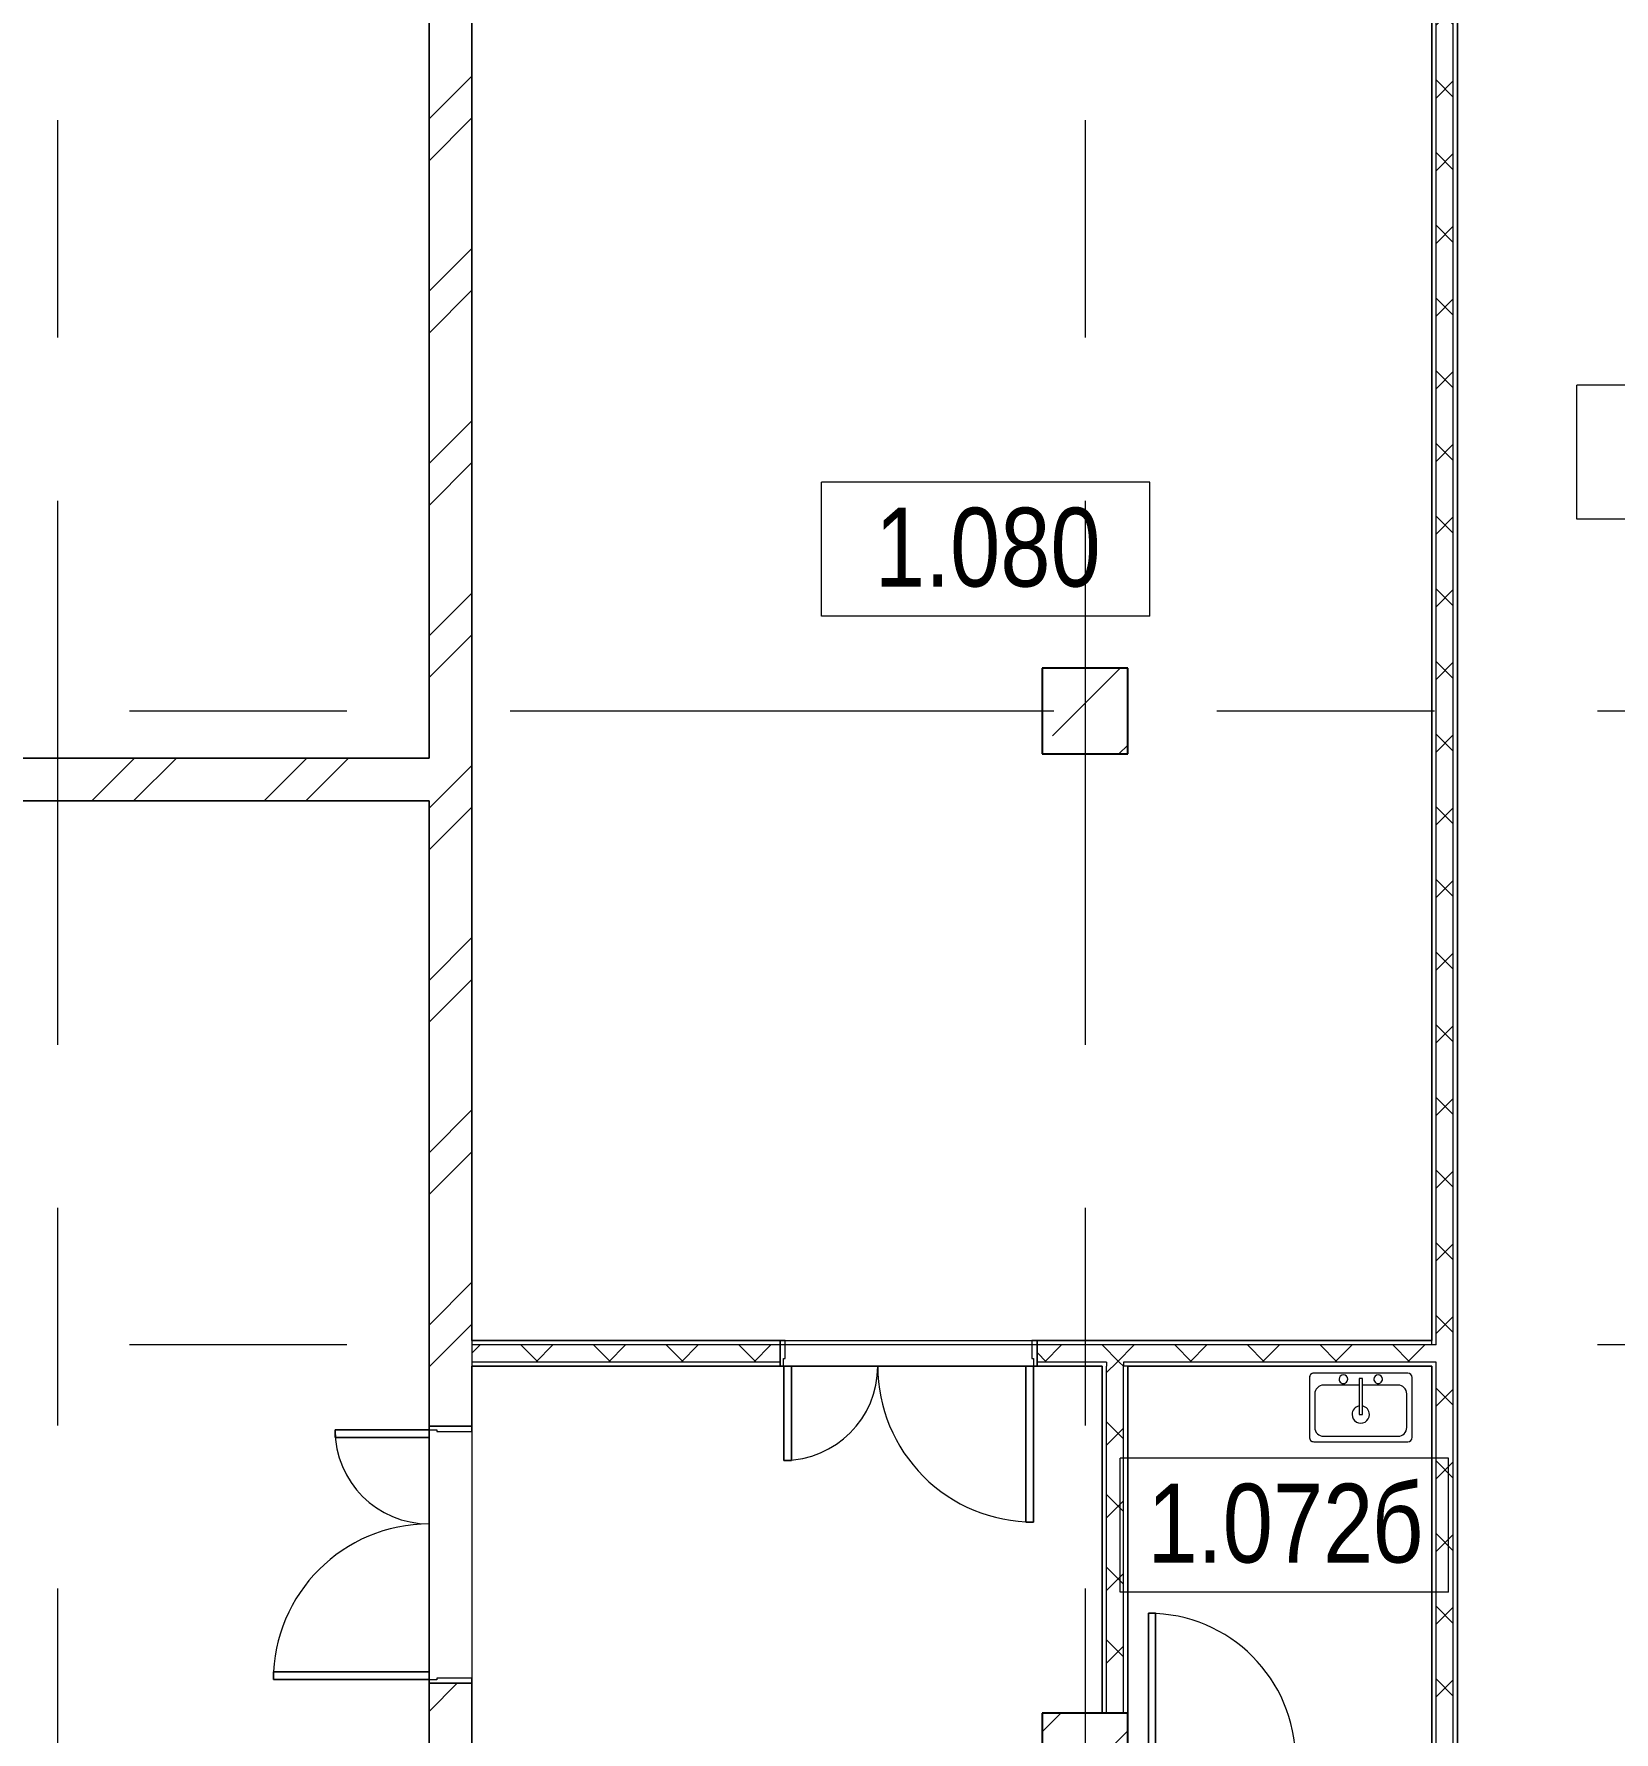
# Model space of a CAD drawing. Header units: millimetres. Extents: x 46431 to 216095, y -43515 to 31605.
# Drawn here: x 65794 to 75021, y -15743 to -5830 of the extents above; entities that cross this region are included whole.
import ezdxf

# ---------------------------------------------------------------- set-up
doc = ezdxf.new("R2010")
doc.units = ezdxf.units.MM
doc.linetypes.add('Осевые', pattern=[6350, 1270, -952.5, 3175, -952.5])
for name, color, linetype, lineweight in [('Двери', 7, 'Continuous', 9), ('Каркас_Импост', 7, 'Continuous', 9), ('Колонны', 7, 'Continuous', 9), ('Колонны-1', 7, 'Continuous', 25), ('Марки помещений', 7, 'Continuous', 9), ('Общие ребра', 7, 'Continuous', 9), ('Оси-2', 7, 'Осевые', 9), ('Панель', 7, 'Continuous', 9), ('Перекрытия', 7, 'Continuous', 9), ('Сантехнические приборы', 7, 'Continuous', 9), ('Стены', 7, 'Continuous', 9), ('Стены-1', 7, 'Continuous', 18), ('Штриховка разреза-3', 7, 'Continuous', 9)]:
    doc.layers.add(name, color=color, linetype=linetype, lineweight=lineweight)
doc.styles.add('Arial Narrow_1', font='Arial Narrow.ttf', dxfattribs={"height": 460})
pattern_1 = [(45, (0, 0), (-502.894, 502.894), []), (45, (0, 762), (-502.894, 502.894), [])]
pattern_2 = [(45, (0, 0), (-212.132, 212.132), []), (135, (0, 0), (-212.132, -212.132), [])]

# ---------------------------------------------------------------- blocks, each defined once
blk = doc.blocks.new('Дверь - Полуторная_001 - ДВ3_20-15-6256111-План 1-го этажа на отм_ -6_000')
at = {"layer": 'Двери'}
for p, q in [((-684, 1034), (-729, 1034)), ((-729, 1034), (-729, 125)), ((-684, 125), (-684, 1034)), ((684, 125), (684, 674)), ((684, 674), (729, 674)), ((729, 674), (729, 125)), ((-729, 125), (-684, 125)), ((729, 125), (684, 125))]:
    blk.add_line(p, q, dxfattribs=at)
for centre, radius, start, end in [((-729, 125), 909, 360, 90), ((729, 125), 549, 90, 180)]:
    blk.add_arc(centre, radius, start, end, dxfattribs=at)
at = {"layer": 'Каркас_Импост'}
for p, q in [((-730, 125), (-750, 125)), ((-750, 125), (-750, -125)), ((-730, 80), (-730, 125)), ((750, 125), (730, 125)), ((730, 125), (730, 80)), ((750, -125), (750, 125)), ((-720, 80), (-730, 80)), ((-720, -125), (-720, 80)), ((730, 80), (720, 80)), ((720, 80), (720, -125)), ((-750, -125), (-720, -125)), ((720, -125), (750, -125))]:
    blk.add_line(p, q, dxfattribs=at)
at = {"layer": 'Панель'}
for p, q in [((-729, 1034), (-684, 1034)), ((-729, 125), (-729, 1034)), ((-684, 1034), (-684, 125)), ((684, 674), (684, 125)), ((729, 674), (684, 674)), ((729, 125), (729, 674)), ((-684, 125), (-729, 125)), ((684, 125), (729, 125))]:
    blk.add_line(p, q, dxfattribs=at)
blk = doc.blocks.new('Дверь - Полуторная_001 - ДВ3_20-15-6256110-План 1-го этажа на отм_ -6_000')
at = {"layer": 'Двери'}
for p, q in [((-684, 984), (-729, 984)), ((-729, 984), (-729, 75)), ((-684, 75), (-684, 984)), ((684, 75), (684, 624)), ((684, 624), (729, 624)), ((729, 624), (729, 75)), ((-729, 75), (-684, 75)), ((729, 75), (684, 75))]:
    blk.add_line(p, q, dxfattribs=at)
for centre, radius, start, end in [((-729, 75), 909, 360, 90), ((729, 75), 549, 90, 180)]:
    blk.add_arc(centre, radius, start, end, dxfattribs=at)
at = {"layer": 'Каркас_Импост'}
for p, q in [((-730, 75), (-750, 75)), ((-750, 75), (-750, -75)), ((-730, 30), (-730, 75)), ((-720, 30), (-730, 30)), ((-720, -75), (-720, 30)), ((730, 30), (720, 30)), ((720, 30), (720, -75)), ((750, 75), (730, 75)), ((730, 75), (730, 30)), ((750, -75), (750, 75)), ((-750, -75), (-720, -75)), ((720, -75), (750, -75))]:
    blk.add_line(p, q, dxfattribs=at)
at = {"layer": 'Панель'}
for p, q in [((-729, 984), (-684, 984)), ((-729, 75), (-729, 984)), ((-684, 984), (-684, 75)), ((684, 624), (684, 75)), ((729, 624), (684, 624)), ((729, 75), (729, 624)), ((-684, 75), (-729, 75)), ((684, 75), (729, 75))]:
    blk.add_line(p, q, dxfattribs=at)
blk = doc.blocks.new('Колонна 3 - Колонна 40-55-731284-План 1-го этажа на отм_ -6_000')
at = {"layer": 'Колонны'}
h = blk.add_hatch(dxfattribs=at)
h.set_pattern_fill('FP_8', color=256, style=0, pattern_type=2)
h.set_pattern_definition([(45, (0, 0), (-493.914, 493.914), []), (45, (493.9, 0), (-493.914, 493.914), [873.125, -174.625, 6.706, -167.919])])
h.paths.add_polyline_path([(71681.6, -16132.9), (72181.6, -16132.9), (72181.6, -15632.9), (71681.6, -15632.9)], flags=0)
at = {"layer": 'Колонны-1'}
for p, q in [((72181.6, -15632.9), (71681.6, -15632.9)), ((71681.6, -15632.9), (71681.6, -16132.9)), ((72181.6, -16132.9), (72181.6, -15632.9)), ((71681.6, -16132.9), (72181.6, -16132.9))]:
    blk.add_line(p, q, dxfattribs=at)
blk = doc.blocks.new('Колонна 4 - Колонна 40-55-731296-План 1-го этажа на отм_ -6_000')
at = {"layer": 'Колонны'}
h = blk.add_hatch(dxfattribs=at)
h.set_pattern_fill('FP_13', color=256, style=0, pattern_type=2)
h.set_pattern_definition([(45, (0, -6100), (-493.914, 493.914), []), (45, (493.9, -6100), (-493.914, 493.914), [873.125, -174.625, 6.706, -167.919])])
h.paths.add_polyline_path([(71681.6, -16132.9), (72181.6, -16132.9), (72181.6, -15632.9), (71681.6, -15632.9), (71681.6, -15700.8)], flags=0)
at = {"layer": 'Колонны-1'}
for p, q in [((72181.6, -15632.9), (71681.6, -15632.9)), ((71681.6, -15632.9), (71681.6, -16132.9)), ((72181.6, -16132.9), (72181.6, -15632.9)), ((71681.6, -16132.9), (72181.6, -16132.9))]:
    blk.add_line(p, q, dxfattribs=at)
blk = doc.blocks.new('Дверь - Однопольная - ДВ2_21х9-6240610-План 1-го этажа на отм_ -6_000')
at = {"layer": 'Двери'}
for p, q in [((-389, 933), (-429, 933)), ((-429, 933), (-429, 75)), ((-389, 75), (-389, 933)), ((-429, 75), (-389, 75))]:
    blk.add_line(p, q, dxfattribs=at)
blk.add_arc((-429, 75), 858, 360, 90, dxfattribs=at)
at = {"layer": 'Каркас_Импост'}
for p, q in [((-430, 75), (-450, 75)), ((-450, 75), (-450, -75)), ((-430, 35), (-430, 75)), ((-420, 35), (-430, 35)), ((-420, -75), (-420, 35)), ((430, 35), (420, 35)), ((420, 35), (420, -75)), ((450, 75), (430, 75)), ((430, 75), (430, 35)), ((450, -75), (450, 75)), ((-450, -75), (-420, -75)), ((420, -75), (450, -75))]:
    blk.add_line(p, q, dxfattribs=at)
at = {"layer": 'Панель'}
for p, q in [((-429, 933), (-389, 933)), ((-429, 75), (-429, 933)), ((-389, 933), (-389, 75)), ((-389, 75), (-429, 75))]:
    blk.add_line(p, q, dxfattribs=at)
blk = doc.blocks.new('Раковина-Одиночная-2D - 600 x 400 мм-5036550-План 1-го этажа на отм_ -6_000')
at = {"layer": 'Сантехнические приборы'}
for p, q in [((606.3, 515), (57.1, 515)), ((606.3, 515), (57.1, 515)), ((31.7, 489.6), (31.7, 140.4)), ((31.7, 489.6), (31.7, 140.4)), ((63.4, 432.5), (63.4, 235.7)), ((549.1, 483.3), (114.2, 483.3)), ((599.9, 235.7), (599.9, 432.5)), ((631.7, 140.4), (631.7, 489.6)), ((631.7, 140.4), (631.7, 489.6)), ((341.2, 356.3), (322.2, 356.3)), ((322.2, 356.3), (322.2, 146.8)), ((341.2, 146.8), (341.2, 356.3)), ((57.1, 115), (606.3, 115)), ((57.1, 115), (606.3, 115)), ((114.2, 184.9), (322.2, 184.9)), ((322.2, 146.8), (341.2, 146.8)), ((341.2, 184.9), (549.1, 184.9)), ((131.8, 75), (691.8, 75))]:
    blk.add_line(p, q, dxfattribs=at)
for centre, radius, start, end in [((57.1, 489.6), 25.4, 90, 180), ((57.1, 489.6), 25.4, 90, 180), ((606.3, 489.6), 25.4, 0, 90), ((606.3, 489.6), 25.4, 360, 90), ((114.2, 432.5), 50.8, 90, 180), ((331.7, 356.3), 50.8, 360, 180), ((549.1, 432.5), 50.8, 360, 90), ((331.7, 356.3), 50.8, 180, 259.19308), ((331.7, 356.3), 50.8, 280.80692, 0), ((114.2, 235.7), 50.8, 180, 270), ((549.1, 235.7), 50.8, 270, 0), ((57.1, 140.4), 25.4, 180, 270), ((57.1, 140.4), 25.4, 180, 270), ((230.1, 150), 25.4, 360, 180), ((230.1, 150), 25.4, 180, 360), ((433.3, 150), 25.4, 360, 180), ((433.3, 150), 25.4, 180, 360), ((606.3, 140.4), 25.4, 270, 360), ((606.3, 140.4), 25.4, 270, 0)]:
    blk.add_arc(centre, radius, start, end, dxfattribs=at)
blk = doc.blocks.new('Марка помещения_Р - Марка помещения-4575829-План 1-го этажа на отм_ -6_000')
at = {"layer": 'Марки помещений'}
for p, q in [((-4.79375, -1.95625), (-4.79375, 1.95625)), ((4.79375, 1.95625), (-4.79375, 1.95625)), ((4.79375, -1.95625), (4.79375, 1.95625)), ((4.79375, -1.95625), (-4.79375, -1.95625))]:
    blk.add_line(p, q, dxfattribs=at)

msp = doc.modelspace()

# ---------------------------------------------------------------- hatches: boundary and pattern name
at = {"layer": 'Штриховка разреза-3'}
h = msp.add_hatch(dxfattribs=at)
h.set_pattern_fill('FP_1', color=256, style=0, pattern_type=2)
h.set_pattern_definition(pattern_2)
h.paths.add_polyline_path([(74081.6, -16032.9), (74081.6, 917.1), (73981.6, 917.1), (73981.6, -16032.9)], flags=0)
h.paths.add_polyline_path([(73981.6, 1817.1), (74081.6, 1817.1), (74081.6, 2357.1), (73981.6, 2357.1)], flags=0)
h = msp.add_hatch(dxfattribs=at)
h.set_pattern_fill('FP_3', color=256, style=0, pattern_type=2)
h.set_pattern_definition(pattern_1)
h.paths.add_polyline_path([(68351.6, -16082.9), (68351.6, -15457.9), (68101.6, -15457.9), (68101.6, -16082.9)], flags=0)
h.paths.add_polyline_path([(68351.6, -13957.9), (68351.6, -4832.9), (68101.6, -4832.9), (68101.6, -13957.9)], flags=0)
h.paths.add_polyline_path([(68101.6, -3832.9), (68351.6, -3832.9), (68351.6, -3432.9), (68101.6, -3432.9)], flags=0)
h = msp.add_hatch(dxfattribs=at)
h.set_pattern_fill('FP_3', color=256, style=0, pattern_type=2)
h.set_pattern_definition(pattern_1)
h.paths.add_polyline_path([(68101.6, -10307.9), (68101.6, -10057.9), (59434.1, -10057.9), (59434.1, -10307.9), (66614.6, -10307.9)], flags=0)
h.paths.add_polyline_path([(57326.6, -10307.9), (57894.1, -10307.9), (57894.1, -10057.9), (57326.6, -10057.9)], flags=0)
h.paths.add_polyline_path([(58894.1, -10307.9), (59134.1, -10307.9), (59134.1, -10057.9), (58894.1, -10057.9)], flags=0)
h = msp.add_hatch(dxfattribs=at)
h.set_pattern_fill('FP_1', color=256, style=0, pattern_type=2)
h.set_pattern_definition(pattern_2)
h.paths.add_polyline_path([(68351.6, -13582.9), (70151.6, -13582.9), (70151.6, -13482.9), (68351.6, -13482.9)], flags=0)
h.paths.add_polyline_path([(73981.6, -13582.9), (73981.6, -13482.9), (71651.6, -13482.9), (71651.6, -13582.9), (73956.6, -13582.9)], flags=0)
h = msp.add_hatch(dxfattribs=at)
h.set_pattern_fill('FP_1', color=256, style=0, pattern_type=2)
h.set_pattern_definition(pattern_2)
h.paths.add_polyline_path([(72056.6, -15632.9), (72156.6, -15632.9), (72156.6, -13582.9), (72056.6, -13582.9), (72056.6, -14507.8)], flags=0)

# ---------------------------------------------------------------- linework, layer by layer
at = {"layer": 'Общие ребра'}
for p, q in [((74081.6, -15932.9), (74081.6, 917.1)), ((74106.6, -15907.9), (74106.6, 917.1)), ((73981.6, -13482.9), (73981.6, -3657.9)), ((68101.6, -4832.9), (68101.6, -10052.9)), ((68351.6, -13457.9), (68351.6, -4832.9)), ((68101.6, -10307.9), (68101.6, -13957.9)), ((68351.6, -13457.9), (68351.6, -13482.9)), ((70151.6, -13457.9), (68356.6, -13457.9)), ((73956.6, -13457.9), (71651.6, -13457.9)), ((73956.6, -13482.9), (73956.6, -13457.9)), ((70151.6, -13482.9), (68351.6, -13482.9)), ((68351.6, -13482.9), (68351.6, -13582.9)), ((73956.6, -13482.9), (71651.6, -13482.9)), ((73981.6, -13482.9), (73956.6, -13482.9)), ((70151.6, -13582.9), (68351.6, -13582.9)), ((68351.6, -13582.9), (68351.6, -13607.9)), ((68351.6, -13607.9), (70151.6, -13607.9)), ((68351.6, -13957.9), (68351.6, -13609.9)), ((72056.6, -13582.9), (71651.6, -13582.9)), ((71651.6, -13607.9), (72029.6, -13607.9)), ((72056.6, -13582.9), (72056.6, -13607.9)), ((72056.6, -15632.9), (72056.6, -13607.9)), ((73956.6, -13582.9), (72156.6, -13582.9)), ((72156.6, -13582.9), (72156.6, -13607.9)), ((72181.6, -13607.9), (72156.6, -13607.9)), ((72156.6, -15632.9), (72156.6, -13607.9)), ((73981.6, -13582.9), (73956.6, -13582.9)), ((73981.6, -15932.9), (73981.6, -13582.9)), ((68101.6, -15457.9), (68101.6, -15827.9)), ((68351.6, -16082.9), (68351.6, -15457.9))]:
    msp.add_line(p, q, dxfattribs=at)
at = {"layer": 'Оси-2'}
for p, q in [((65931.6, 25417.1), (65931.6, -41733.9)), ((71931.6, 25417.1), (71931.6, -41733.9)), ((150171.6, -9782.9), (50527.1, -9782.9)), ((150171.6, -13482.9), (50527.1, -13482.9))]:
    msp.add_line(p, q, dxfattribs=at)
at = {"layer": 'Перекрытия'}
for p, q in [((74106.6, 2357.1), (74106.6, -15907.9)), ((68351.6, -3432.9), (68351.6, -13457.9)), ((73956.6, -13457.9), (73956.6, -3682.9)), ((68101.6, -10057.9), (68101.6, -4832.9)), ((71681.6, -10032.9), (71681.6, -9532.9)), ((71681.6, -9532.9), (72181.6, -9532.9)), ((72181.6, -9532.9), (72181.6, -10032.9)), ((59434.1, -10057.9), (68101.6, -10057.9)), ((72181.6, -10032.9), (71681.6, -10032.9)), ((68101.6, -10307.9), (60916.6, -10307.9)), ((68101.6, -15832.9), (68101.6, -10307.9)), ((68351.6, -13457.9), (70151.6, -13457.9)), ((70151.6, -13457.9), (70151.6, -13607.9)), ((71651.6, -13607.9), (71651.6, -13457.9)), ((71651.6, -13457.9), (73956.6, -13457.9)), ((68351.6, -13607.9), (68351.6, -13957.9)), ((72031.6, -13607.9), (68351.6, -13607.9)), ((70151.6, -13607.9), (71651.6, -13607.9)), ((72031.6, -15632.9), (72031.6, -13607.9)), ((72181.6, -13607.9), (72181.6, -15907.9)), ((73956.6, -13607.9), (72181.6, -13607.9)), ((73956.6, -15907.9), (73956.6, -13607.9)), ((68351.6, -13957.9), (68101.6, -13957.9)), ((68101.6, -13957.9), (68101.6, -15457.9)), ((68101.6, -15457.9), (68351.6, -15457.9)), ((68351.6, -15457.9), (68351.6, -16082.9)), ((71681.6, -16132.9), (71681.6, -15632.9)), ((71681.6, -15632.9), (72031.6, -15632.9))]:
    msp.add_line(p, q, dxfattribs=at)
at = {"layer": 'Стены'}
for p, q in [((70151.6, -13607.9), (70151.6, -13457.9)), ((70151.6, -13457.9), (71651.6, -13457.9)), ((71651.6, -13457.9), (71651.6, -13607.9)), ((71651.6, -13607.9), (70151.6, -13607.9)), ((68101.6, -13957.9), (68351.6, -13957.9)), ((68101.6, -15457.9), (68101.6, -13957.9)), ((68351.6, -13957.9), (68351.6, -15457.9)), ((68351.6, -15457.9), (68101.6, -15457.9))]:
    msp.add_line(p, q, dxfattribs=at)
at = {"layer": 'Стены-1'}
for p, q in [((73956.6, -3682.9), (73956.6, -13457.9)), ((68101.6, -10057.9), (59434.1, -10057.9)), ((68101.6, -10052.9), (68101.6, -10057.9)), ((60916.6, -10307.9), (68101.6, -10307.9)), ((68356.6, -13457.9), (68351.6, -13457.9)), ((70151.6, -13607.9), (70151.6, -13457.9)), ((71651.6, -13457.9), (71651.6, -13607.9)), ((68351.6, -13609.9), (68351.6, -13607.9)), ((72029.6, -13607.9), (72031.6, -13607.9)), ((72031.6, -13607.9), (72031.6, -15632.9)), ((72181.6, -13607.9), (73956.6, -13607.9)), ((72181.6, -15632.9), (72181.6, -13607.9)), ((73956.6, -13607.9), (73956.6, -15907.9)), ((68101.6, -13957.9), (68351.6, -13957.9)), ((68351.6, -15457.9), (68101.6, -15457.9)), ((72031.6, -15632.9), (72181.6, -15632.9))]:
    msp.add_line(p, q, dxfattribs=at)

# ---------------------------------------------------------------- block references
at = {"layer": 'Двери'}
for name, p, rotation in [('Дверь - Полуторная_001 - ДВ3_20-15-6256110-План 1-го этажа на отм_ -6_000', (70901.6, -13532.9), 180), ('Дверь - Полуторная_001 - ДВ3_20-15-6256111-План 1-го этажа на отм_ -6_000', (68226.6, -14707.9), 90.00000000000011)]:
    msp.add_blockref(name, p, dxfattribs=dict(at, rotation=rotation))
msp.add_blockref('Дверь - Однопольная - ДВ2_21х9-6240610-План 1-го этажа на отм_ -6_000', (72731.6, -15982.9), dxfattribs=at)
at = {"layer": 'Колонны'}
for name, p in [('Колонна 4 - Колонна 40-55-731296-План 1-го этажа на отм_ -6_000', (0, 6100)), ('Колонна 3 - Колонна 40-55-731284-План 1-го этажа на отм_ -6_000', (0, 0))]:
    msp.add_blockref(name, p, dxfattribs=at)
at = {"layer": 'Марки помещений', "xscale": 199.9999999999999, "yscale": 199.9999999999999, "zscale": 199.9999999999999}
for p in [(75761.9, -8271.3), (71352.2, -8838), (73095.9, -14535.2)]:
    msp.add_blockref('Марка помещения_Р - Марка помещения-4575829-План 1-го этажа на отм_ -6_000', p, dxfattribs=at)
at = {"layer": 'Сантехнические приборы', "rotation": 180}
msp.add_blockref('Раковина-Одиночная-2D - 600 x 400 мм-5036550-План 1-го этажа на отм_ -6_000', (73873.4, -13532.9), dxfattribs=at)

# ---------------------------------------------------------------- texts
at = {"layer": 'Марки помещений', "char_height": 460, "attachment_point": 1, "style": 'Arial Narrow_1'}
for s, insert, width in [('1.080', (70704.3, -8596.1), 1587.341), ('\\fArial Narrow|b0|i0|c204|p34|;б', (73605.7, -14293.3), 368.776), ('1.072', (72296, -14293.3), 1587.341)]:
    msp.add_mtext(s, dxfattribs=dict(at, insert=insert, width=width))

doc.saveas('drawing.dxf')
